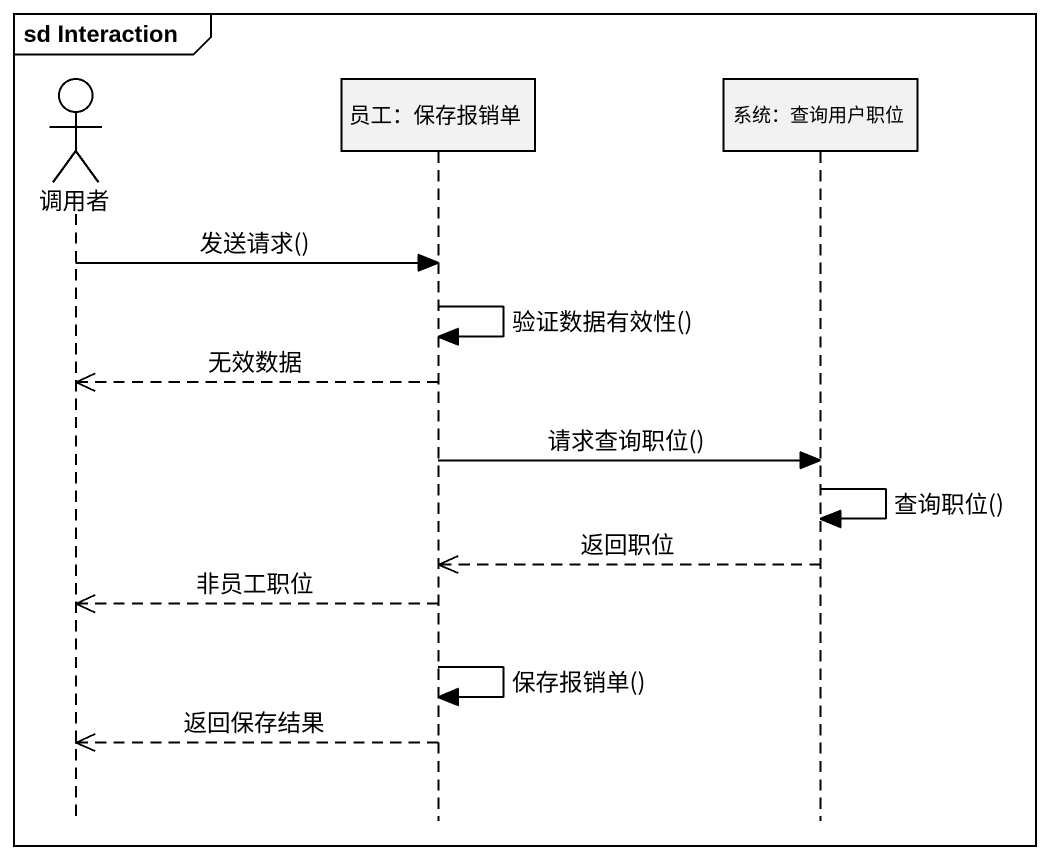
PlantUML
@startuml
mainframe sd Interaction
hide footbox
actor 调用者
participant "员工：保存报销单" as 员工_保存报销单
participant "系统：查询用户职位" as 系统_查询用户职位

调用者 -> 员工_保存报销单 : 发送请求()
员工_保存报销单 -> 员工_保存报销单 : 验证数据有效性()
员工_保存报销单 -->> 调用者 : 无效数据
员工_保存报销单 -> 系统_查询用户职位 : 请求查询职位()
系统_查询用户职位 -> 系统_查询用户职位 : 查询职位()
系统_查询用户职位 -->> 员工_保存报销单 : 返回职位
员工_保存报销单 -->> 调用者 : 非员工职位
员工_保存报销单 -> 员工_保存报销单 : 保存报销单()
员工_保存报销单 -->> 调用者 : 返回保存结果
@enduml
